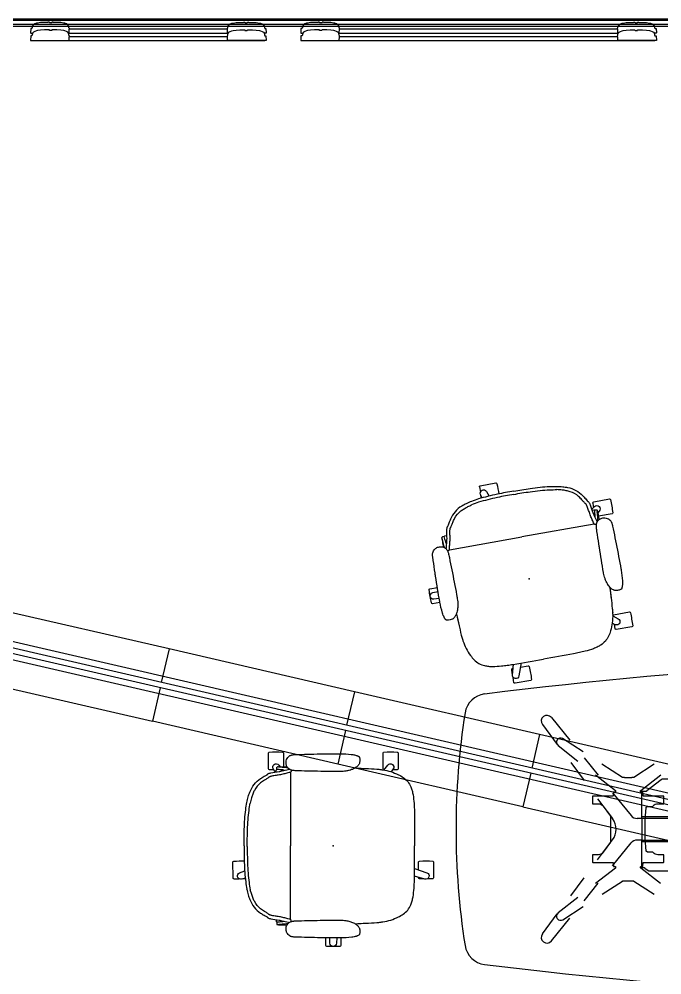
# Model space of a CAD drawing. Header units: inches. Extents: x -2 to 289, y -6 to 222.
# Drawn here: x 66.9 to 152.6, y 94.7 to 222 of the extents above; entities that cross this region are included whole.
import ezdxf

# ---------------------------------------------------------------- set-up
doc = ezdxf.new("R2010")
doc.units = ezdxf.units.IN
doc.header["$MEASUREMENT"] = 0
for name, color, linetype in [('DISPLAY', 5, 'Continuous'), ('ELEC', 1, 'Continuous'), ('SEAT', 5, 'Continuous'), ('TABLE', 6, 'Continuous'), ('TABLE-ELEC', 1, 'Continuous'), ('WALL', 7, 'Continuous')]:
    doc.layers.add(name, color=color, linetype=linetype)

# ---------------------------------------------------------------- blocks, each defined once
blk = doc.blocks.new('gexrl_96_0p')
at = {"layer": 'DISPLAY'}
for p, q in [((0, -0.93), (0, 0)), ((97, 0), (0, 0)), ((97, 0), (97, -0.93)), ((97, -0.2), (0, -0.2)), ((97, -0.7), (0, -0.7)), ((0, -0.93), (97, -0.93))]:
    blk.add_line(p, q, dxfattribs=at)
for p in [(0, 0), (97, 0)]:
    blk.add_point(p, dxfattribs=at)
blk = doc.blocks.new('UDP2CYS_424896LN_1P')
at = {"layer": 'TABLE'}
for p, q in [((-35.23, 14.88), (-32.76, 11.85)), ((35.23, 14.88), (32.76, 11.85)), ((-36.43, 13.95), (-34.45, 11.29)), ((36.43, 13.95), (34.45, 11.29)), ((-31.01, 10.3), (-33.73, 12.07)), ((-16.3, 12.05), (-19.01, 10.29)), ((16.3, 12.05), (19.01, 10.29)), ((31.01, 10.3), (33.73, 12.07)), ((-34.34, 11.15), (-31.7, 9.09)), ((-18.3, 9.09), (-15.64, 11.17)), ((18.3, 9.09), (15.64, 11.17)), ((34.34, 11.15), (31.7, 9.09)), ((-30.87, 9.52), (-28.98, 7.19)), ((30.87, 9.52), (28.98, 7.19)), ((-32.65, 8.88), (-30.86, 6.48)), ((-25.77, 6.9), (-28.49, 8.67)), ((-21.52, 8.66), (-24.23, 6.9)), ((21.52, 8.66), (24.23, 6.9)), ((25.77, 6.9), (28.49, 8.67)), ((32.65, 8.88), (30.86, 6.48)), ((-29.33, 7.24), (-26.69, 5.18)), ((-25.73, 6.89), (-25.77, 6.9)), ((-25.55, 6.89), (-25.73, 6.89)), ((-25.51, 6.89), (-25.55, 6.89)), ((-25.5, 6.89), (-25.51, 6.89)), ((-25.48, 6.86), (-25.5, 6.89)), ((-25.45, 6.86), (-25.48, 6.86)), ((-24.55, 6.86), (-25.45, 6.86)), ((-24.53, 6.86), (-24.55, 6.86)), ((-24.52, 6.86), (-24.53, 6.86)), ((-24.5, 6.89), (-24.52, 6.86)), ((-24.45, 6.89), (-24.5, 6.89)), ((-24.27, 6.89), (-24.45, 6.89)), ((-24.23, 6.9), (-24.27, 6.89)), ((-23.31, 5.18), (-20.66, 7.25)), ((-20.59, 6.6), (-22.51, 5.1)), ((-20.45, 6.65), (-20.59, 6.6)), ((-19.19, 6.65), (-20.45, 6.65)), ((-19.05, 6.6), (-19.19, 6.65)), ((-18.77, 6.38), (-19.05, 6.6)), ((-18.63, 6.33), (-18.77, 6.38)), ((18.77, 6.38), (18.63, 6.33)), ((19.05, 6.6), (18.77, 6.38)), ((19.19, 6.65), (19.05, 6.6)), ((20.45, 6.65), (19.19, 6.65)), ((20.59, 6.6), (20.45, 6.65)), ((22.51, 5.1), (20.59, 6.6)), ((23.31, 5.18), (20.66, 7.25)), ((24.23, 6.9), (24.27, 6.89)), ((24.27, 6.89), (24.45, 6.89)), ((24.45, 6.89), (24.5, 6.89)), ((24.5, 6.89), (24.52, 6.86)), ((24.52, 6.86), (24.53, 6.86)), ((24.53, 6.86), (24.55, 6.86)), ((24.55, 6.86), (25.45, 6.86)), ((25.45, 6.86), (25.48, 6.86)), ((25.48, 6.86), (25.5, 6.89)), ((25.5, 6.89), (25.51, 6.89)), ((25.51, 6.89), (25.55, 6.89)), ((25.55, 6.89), (25.73, 6.89)), ((25.73, 6.89), (25.77, 6.9)), ((29.33, 7.24), (26.69, 5.18)), ((-26.69, 5.18), (-26.68, 5.16)), ((-26.68, 5.16), (-26.67, 5)), ((-23.33, 5.16), (-23.31, 5.18)), ((-23.33, 5), (-23.33, 5.16)), ((-22.51, 5.1), (-22.53, 5.07)), ((-16.5, 6.33), (-18.63, 6.33)), ((-10.5, 6.33), (-13.5, 6.33)), ((-4.5, 6.33), (-7.5, 6.33)), ((1.5, 6.33), (-1.5, 6.33)), ((7.5, 6.33), (4.5, 6.33)), ((13.5, 6.33), (10.5, 6.33)), ((18.63, 6.33), (16.5, 6.33)), ((22.53, 5.07), (22.51, 5.1)), ((23.33, 5.16), (23.31, 5.18)), ((23.33, 5), (23.33, 5.16)), ((26.68, 5.16), (26.67, 5)), ((26.69, 5.18), (26.68, 5.16)), ((-29.75, 4.39), (-29.76, 4.34)), ((-29.76, 4.34), (-29.76, 3.42)), ((-29.71, 4.42), (-29.75, 4.39)), ((-27.04, 4.42), (-29.71, 4.42)), ((-29.07, 4.07), (-27.08, 1.41)), ((-27.08, 4.86), (-24.61, 1.83)), ((-27.01, 4.43), (-27.04, 4.42)), ((-26.97, 4.93), (-27.01, 4.43)), ((-26.95, 4.96), (-26.97, 4.93)), ((-26.7, 4.96), (-26.95, 4.96)), ((-26.67, 5), (-26.7, 4.96)), ((-23.3, 4.96), (-23.33, 5)), ((-23.06, 4.96), (-23.3, 4.96)), ((-23.2, 5.05), (-23.2, 1.54)), ((-22.53, 5.05), (-23.2, 5.05)), ((-23.03, 4.93), (-23.06, 4.96)), ((-23, 4.45), (-23.03, 4.93)), ((-22.96, 4.42), (-23, 4.45)), ((-20.29, 4.42), (-22.96, 4.42)), ((-22.53, 5.07), (-22.53, 5.05)), ((-20.25, 4.39), (-20.29, 4.42)), ((-20.24, 4.34), (-20.25, 4.39)), ((-20.24, 3.42), (-20.24, 4.34)), ((20.24, 4.34), (20.25, 4.39)), ((20.24, 3.42), (20.24, 4.34)), ((20.25, 4.39), (20.29, 4.42)), ((20.29, 4.42), (22.96, 4.42)), ((22.53, 5.05), (22.53, 5.07)), ((23.2, 5.05), (22.53, 5.05)), ((22.96, 4.42), (23, 4.45)), ((23, 4.45), (23.03, 4.93)), ((23.03, 4.93), (23.06, 4.96)), ((23.06, 4.96), (23.3, 4.96)), ((23.2, 1.48), (23.2, 5.05)), ((23.3, 4.96), (23.33, 5)), ((27.08, 4.86), (24.61, 1.83)), ((26.67, 5), (26.7, 4.96)), ((26.7, 4.96), (26.95, 4.96)), ((26.95, 4.96), (26.97, 4.93)), ((26.97, 4.93), (27.01, 4.43)), ((27.01, 4.43), (27.04, 4.42)), ((27.04, 4.42), (29.71, 4.42)), ((29.07, 4.07), (27.08, 1.41)), ((29.71, 4.42), (29.75, 4.39)), ((29.75, 4.39), (29.76, 4.34)), ((29.76, 4.34), (29.76, 3.42)), ((-29.76, 3.42), (-29.74, 3.4)), ((-29.74, 3.4), (-28.96, 3.4)), ((-28.96, 3.4), (-28.76, 3.38)), ((-28.76, 3.38), (-28.59, 3.31)), ((-28.59, 3.31), (-28.44, 3.21)), ((-28.44, 3.21), (-28.31, 3.06)), ((-28.31, 3.06), (-27.37, 1.73)), ((-22.72, 1.25), (-22.59, 2.91)), ((-22.59, 2.94), (-22.4, 3.04)), ((-22.59, 2.91), (-22.59, 2.94)), ((-22.4, 3.04), (-21.79, 3.04)), ((-21.79, 3.04), (-21.72, 3.05)), ((-21.72, 3.05), (-21.66, 3.1)), ((-21.66, 3.1), (-21.54, 3.23)), ((-21.54, 3.23), (-21.39, 3.32)), ((-21.39, 3.32), (-21.23, 3.38)), ((-21.23, 3.38), (-21.05, 3.4)), ((-21.05, 3.4), (-20.26, 3.4)), ((-20.26, 3.4), (-20.24, 3.42)), ((20.26, 3.4), (20.24, 3.42)), ((21.05, 3.4), (20.26, 3.4)), ((21.23, 3.38), (21.05, 3.4)), ((21.39, 3.32), (21.23, 3.38)), ((21.54, 3.23), (21.39, 3.32)), ((21.66, 3.1), (21.54, 3.23)), ((21.72, 3.05), (21.66, 3.1)), ((21.79, 3.04), (21.72, 3.05)), ((22.4, 3.04), (21.79, 3.04)), ((22.59, 2.94), (22.4, 3.04)), ((22.59, 2.91), (22.59, 2.94)), ((22.72, 1.25), (22.59, 2.91)), ((28.31, 3.06), (27.37, 1.73)), ((28.44, 3.21), (28.31, 3.06)), ((28.59, 3.31), (28.44, 3.21)), ((28.76, 3.38), (28.59, 3.31)), ((28.96, 3.4), (28.76, 3.38)), ((29.74, 3.4), (28.96, 3.4)), ((29.76, 3.42), (29.74, 3.4)), ((-27.37, 1.73), (-27.33, 1.59)), ((-27.33, 1.59), (-27.33, 0.99)), ((-23.15, 1.44), (-23.8, 1.44)), ((-23.2, 1.7), (-19.5, 1.7)), ((-19.5, 1.44), (-23.15, 1.44)), ((-23.15, -1.44), (-23.15, 1.44)), ((-16.5, 1.7), (-13.5, 1.7)), ((-13.5, 1.44), (-16.5, 1.44)), ((-10.5, 1.7), (-7.5, 1.7)), ((-7.5, 1.44), (-10.5, 1.44)), ((-4.5, 1.7), (-1.5, 1.7)), ((-1.5, 1.44), (-4.5, 1.44)), ((1.5, 1.7), (4.5, 1.7)), ((4.5, 1.44), (1.5, 1.44)), ((7.5, 1.7), (10.5, 1.7)), ((10.5, 1.44), (7.5, 1.44)), ((13.5, 1.7), (16.5, 1.7)), ((16.5, 1.44), (13.5, 1.44)), ((19.5, 1.7), (23.2, 1.7)), ((23.15, 1.44), (19.5, 1.44)), ((23.15, 1.44), (23.15, -1.44)), ((23.15, 1.44), (23.8, 1.44)), ((27.37, 1.73), (27.33, 1.59)), ((27.33, 1.59), (27.33, 0.99)), ((-27.36, 0.75), (-27.37, 0.66)), ((-27.37, 0.66), (-27.37, 0.54)), ((-27.37, 0.54), (-27.37, 0.38)), ((-27.37, 0.38), (-27.37, -0.38)), ((-27.33, 0.93), (-27.36, 0.81)), ((-27.36, 0.81), (-27.36, 0.75)), ((-27.33, 0.99), (-27.33, 0.95)), ((-27.33, 0.95), (-27.33, 0.93)), ((-22.72, 1.21), (-22.72, 1.25)), ((-22.72, -1.21), (-22.72, 1.21)), ((22.72, 1.21), (22.72, 1.25)), ((22.72, -1.21), (22.72, 1.21)), ((27.33, 0.99), (27.33, 0.95)), ((27.33, 0.95), (27.33, 0.93)), ((27.33, 0.93), (27.36, 0.81)), ((27.36, 0.81), (27.36, 0.75)), ((27.36, 0.75), (27.37, 0.66)), ((27.37, 0.66), (27.37, 0.54)), ((27.37, 0.54), (27.37, 0.38)), ((27.37, 0.38), (27.37, -0.38)), ((-27.37, -0.38), (-27.37, -0.54)), ((-27.37, -0.54), (-27.37, -0.66)), ((-27.37, -0.66), (-27.36, -0.75)), ((-27.36, -0.75), (-27.36, -0.81)), ((-27.36, -0.81), (-27.33, -0.93)), ((-27.33, -0.93), (-27.33, -0.95)), ((-27.33, -0.95), (-27.33, -0.99)), ((-27.33, -0.99), (-27.33, -1.59)), ((-22.72, -1.25), (-22.72, -1.21)), ((-22.59, -2.91), (-22.72, -1.25)), ((22.59, -2.91), (22.72, -1.25)), ((22.72, -1.25), (22.72, -1.21)), ((27.36, -0.81), (27.33, -0.93)), ((27.33, -0.93), (27.33, -0.95)), ((27.33, -0.95), (27.33, -0.99)), ((27.33, -0.99), (27.33, -1.59)), ((27.37, -0.66), (27.36, -0.75)), ((27.36, -0.75), (27.36, -0.81)), ((27.37, -0.38), (27.37, -0.54)), ((27.37, -0.54), (27.37, -0.66)), ((-29.07, -4.07), (-27.08, -1.41)), ((-27.37, -1.73), (-28.31, -3.06)), ((-27.33, -1.59), (-27.37, -1.73)), ((-27.08, -4.86), (-24.61, -1.83)), ((-23.15, -1.44), (-23.8, -1.44)), ((-23.2, -1.46), (-23.2, -4.96)), ((-23.2, -1.63), (-19.5, -1.63)), ((-23.15, -1.44), (-19.5, -1.44)), ((-16.5, -1.44), (-13.5, -1.44)), ((-16.5, -1.63), (-13.5, -1.63)), ((-10.5, -1.44), (-7.5, -1.44)), ((-10.5, -1.63), (-7.5, -1.63)), ((-4.5, -1.44), (-1.5, -1.44)), ((-4.5, -1.63), (-1.5, -1.63)), ((1.5, -1.44), (4.5, -1.44)), ((1.5, -1.63), (4.5, -1.63)), ((7.5, -1.44), (10.5, -1.44)), ((7.5, -1.63), (10.5, -1.63)), ((13.5, -1.44), (16.5, -1.44)), ((13.5, -1.63), (16.5, -1.63)), ((19.5, -1.44), (23.15, -1.44)), ((19.5, -1.63), (23.2, -1.63)), ((23.15, -1.44), (23.8, -1.44)), ((23.2, -5.09), (23.2, -1.52)), ((27.08, -4.86), (24.61, -1.83)), ((29.07, -4.07), (27.08, -1.41)), ((27.33, -1.59), (27.37, -1.73)), ((27.37, -1.73), (28.31, -3.06)), ((-29.74, -3.4), (-29.76, -3.42)), ((-29.76, -3.42), (-29.76, -4.34)), ((-28.95, -3.4), (-29.74, -3.4)), ((-28.76, -3.38), (-28.95, -3.4)), ((-28.59, -3.31), (-28.76, -3.38)), ((-28.44, -3.21), (-28.59, -3.31)), ((-28.31, -3.06), (-28.44, -3.21)), ((-22.59, -2.94), (-22.59, -2.91)), ((-22.4, -3.04), (-22.59, -2.94)), ((-22.38, -3.04), (-22.4, -3.04)), ((-21.79, -3.04), (-22.38, -3.04)), ((-21.72, -3.05), (-21.79, -3.04)), ((-21.66, -3.1), (-21.72, -3.05)), ((-21.54, -3.23), (-21.66, -3.1)), ((-21.39, -3.32), (-21.54, -3.23)), ((-21.23, -3.38), (-21.39, -3.32)), ((-21.05, -3.4), (-21.23, -3.38)), ((-20.26, -3.4), (-21.05, -3.4)), ((-20.24, -3.42), (-20.26, -3.4)), ((-20.24, -4.34), (-20.24, -3.42)), ((20.24, -3.42), (20.26, -3.4)), ((20.24, -4.34), (20.24, -3.42)), ((20.26, -3.4), (21.05, -3.4)), ((21.05, -3.4), (21.23, -3.38)), ((21.23, -3.38), (21.39, -3.32)), ((21.39, -3.32), (21.54, -3.23)), ((21.54, -3.23), (21.66, -3.1)), ((21.66, -3.1), (21.72, -3.05)), ((21.72, -3.05), (21.79, -3.04)), ((21.79, -3.04), (22.38, -3.04)), ((22.38, -3.04), (22.4, -3.04)), ((22.4, -3.04), (22.59, -2.94)), ((22.59, -2.94), (22.59, -2.91)), ((28.31, -3.06), (28.44, -3.21)), ((28.44, -3.21), (28.59, -3.31)), ((28.59, -3.31), (28.76, -3.38)), ((28.76, -3.38), (28.95, -3.4)), ((28.95, -3.4), (29.74, -3.4)), ((29.74, -3.4), (29.76, -3.42)), ((29.76, -3.42), (29.76, -4.34)), ((-29.76, -4.34), (-29.75, -4.39)), ((-29.75, -4.39), (-29.71, -4.42)), ((-29.71, -4.42), (-27.04, -4.42)), ((-27.04, -4.42), (-27.01, -4.43)), ((-27.01, -4.43), (-26.97, -4.94)), ((-26.97, -4.94), (-26.95, -4.96)), ((-26.95, -4.96), (-26.7, -4.96)), ((-26.7, -4.96), (-26.67, -5)), ((-26.67, -5), (-26.68, -5.16)), ((-23.33, -5), (-23.3, -4.96)), ((-23.33, -5.16), (-23.33, -5)), ((-23.3, -4.96), (-23.06, -4.96)), ((-23.2, -5.09), (-22.8, -5.09)), ((-23.06, -4.96), (-23.03, -4.93)), ((-23.03, -4.93), (-23, -4.45)), ((-23, -4.45), (-22.96, -4.42)), ((-22.96, -4.42), (-20.29, -4.42)), ((-22.8, -5.09), (-22.8, -5.13)), ((-20.29, -4.42), (-20.25, -4.39)), ((-20.25, -4.39), (-20.24, -4.34)), ((20.25, -4.39), (20.24, -4.34)), ((20.29, -4.42), (20.25, -4.39)), ((22.96, -4.42), (20.29, -4.42)), ((22.8, -5.09), (23.2, -5.09)), ((22.8, -5.13), (22.8, -5.09)), ((23, -4.45), (22.96, -4.42)), ((23.03, -4.93), (23, -4.45)), ((23.06, -4.96), (23.03, -4.93)), ((23.3, -4.96), (23.06, -4.96)), ((23.33, -5), (23.3, -4.96)), ((23.33, -5.16), (23.33, -5)), ((26.7, -4.96), (26.67, -5)), ((26.67, -5), (26.68, -5.16)), ((26.95, -4.96), (26.7, -4.96)), ((26.97, -4.94), (26.95, -4.96)), ((27.01, -4.43), (26.97, -4.94)), ((27.04, -4.42), (27.01, -4.43)), ((29.71, -4.42), (27.04, -4.42)), ((29.75, -4.39), (29.71, -4.42)), ((29.76, -4.34), (29.75, -4.39)), ((-26.69, -5.18), (-29.33, -7.24)), ((-26.68, -5.16), (-26.69, -5.18)), ((-23.31, -5.18), (-23.33, -5.16)), ((-20.67, -7.24), (-23.31, -5.18)), ((-22.8, -5.13), (-22.77, -5.18)), ((-22.77, -5.18), (-22.35, -5.51)), ((-22.35, -5.51), (-22.3, -5.53)), ((-22.3, -5.53), (-19.5, -5.53)), ((-16.5, -5.53), (-13.5, -5.53)), ((-10.5, -5.53), (-7.5, -5.53)), ((-4.5, -5.53), (-1.5, -5.53)), ((1.5, -5.53), (4.5, -5.53)), ((7.5, -5.53), (10.5, -5.53)), ((13.5, -5.53), (16.5, -5.53)), ((19.5, -5.53), (22.3, -5.53)), ((20.67, -7.24), (23.31, -5.18)), ((22.3, -5.53), (22.35, -5.51)), ((22.35, -5.51), (22.77, -5.18)), ((22.77, -5.18), (22.8, -5.13)), ((23.31, -5.18), (23.33, -5.16)), ((26.68, -5.16), (26.69, -5.18)), ((26.69, -5.18), (29.33, -7.24)), ((-32.65, -8.88), (-30.86, -6.48)), ((-30.87, -9.52), (-28.98, -7.19)), ((-28.48, -8.66), (-25.77, -6.9)), ((-25.77, -6.9), (-25.73, -6.89)), ((-25.73, -6.89), (-25.55, -6.89)), ((-25.55, -6.89), (-25.51, -6.89)), ((-25.51, -6.89), (-25.5, -6.89)), ((-25.5, -6.89), (-25.48, -6.86)), ((-25.48, -6.86), (-25.45, -6.86)), ((-25.45, -6.86), (-24.55, -6.86)), ((-24.55, -6.86), (-24.53, -6.86)), ((-24.53, -6.86), (-24.52, -6.86)), ((-24.52, -6.86), (-24.5, -6.89)), ((-24.5, -6.89), (-24.45, -6.89)), ((-24.45, -6.89), (-24.27, -6.89)), ((-24.27, -6.89), (-24.23, -6.9)), ((-24.23, -6.9), (-21.52, -8.66)), ((24.23, -6.9), (21.52, -8.66)), ((24.27, -6.89), (24.23, -6.9)), ((24.45, -6.89), (24.27, -6.89)), ((24.5, -6.89), (24.45, -6.89)), ((24.52, -6.86), (24.5, -6.89)), ((24.53, -6.86), (24.52, -6.86)), ((24.55, -6.86), (24.53, -6.86)), ((25.45, -6.86), (24.55, -6.86)), ((25.48, -6.86), (25.45, -6.86)), ((25.5, -6.89), (25.48, -6.86)), ((25.51, -6.89), (25.5, -6.89)), ((25.55, -6.89), (25.51, -6.89)), ((25.73, -6.89), (25.55, -6.89)), ((25.77, -6.9), (25.73, -6.89)), ((28.48, -8.66), (25.77, -6.9)), ((30.87, -9.52), (28.98, -7.19)), ((32.65, -8.88), (30.86, -6.48)), ((-31.7, -9.09), (-34.34, -11.15)), ((-15.66, -11.15), (-18.3, -9.09)), ((15.66, -11.15), (18.3, -9.09)), ((31.7, -9.09), (34.34, -11.15)), ((-36.43, -13.95), (-34.45, -11.29)), ((-33.7, -12.05), (-31, -10.29)), ((-19.01, -10.29), (-16.3, -12.05)), ((19.01, -10.29), (16.3, -12.05)), ((33.7, -12.05), (31, -10.29)), ((36.43, -13.95), (34.45, -11.29)), ((-35.23, -14.88), (-32.76, -11.85)), ((35.23, -14.88), (32.76, -11.85))]:
    blk.add_line(p, q, dxfattribs=at)
for centre, radius, start, end in [((58.1, -832.19), 856.33, 91.03763, 96.85669), ((42.65, 21), 3, 12.4468, 91.0376), ((-52.49, 0), 100.43, 347.5532, 12.4468), ((-43.77, 15.04), 3, 96.8567, 171.1221), ((52.49, 0), 100.43, 171.1221, 188.8779), ((-35.82, 14.41), 0.759, 39.1214, 216.7003), ((35.82, 14.41), 0.759, 323.2997, 140.8786), ((-34, 11.59), 0.551, 60.2329, 232.0001), ((-16, 11.59), 0.551, 310.2893, 123.0002), ((16, 11.59), 0.551, 56.9998, 229.7107), ((34, 11.59), 0.551, 307.9999, 119.7671), ((-28.97, 0), 2.36, 323.2985, 36.7), ((-23.8, 2.49), 1.05, 219.1214, 270.0162), ((23.8, 2.49), 1.05, 269.9838, 320.8786), ((28.97, 0), 2.36, 143.3, 216.7015), ((-23.8, -2.49), 1.05, 89.9838, 140.8786), ((23.8, -2.49), 1.05, 39.1214, 90.0162), ((-34, -11.59), 0.551, 128.0029, 303.0003), ((-16, -11.59), 0.551, 237.0009, 51.9999), ((16, -11.59), 0.551, 128.0001, 302.9991), ((34, -11.59), 0.551, 236.9997, 51.9971), ((-35.82, -14.41), 0.759, 143.2997, 320.8786), ((35.82, -14.41), 0.759, 219.1214, 36.7003), ((-43.77, -15.04), 3, 188.8779, 263.1433), ((58.1, 832.19), 856.33, 263.14331, 268.96237), ((42.65, -21), 3, 268.9624, 347.5532)]:
    blk.add_arc(centre, radius, start, end, dxfattribs=at)
blk.add_point((0, 0), dxfattribs=at)
blk.add_point((0, 0), dxfattribs=at)
at = {"layer": 'TABLE-ELEC'}
blk.add_point((0, 0), dxfattribs=at)
blk = doc.blocks.new('1cosm_stool_lowback_fxdarms_0p')
at = {"layer": 'SEAT'}
for p, q in [((-4.65, 12.17), (-4.65, 12.17)), ((-3, 12.22), (-3, 12.22)), ((0.87, 12.27), (0.95, 12.27)), ((-7.54, 10.19), (-7.54, 10.36)), ((-7.54, 10.19), (-7.54, 10.19)), ((-7.3, 10.51), (-7.42, 10.51)), ((-7.59, 9.84), (-7.59, 10.07)), ((-7.59, 10.07), (-7.59, 10.07)), ((-5.69, 9.81), (-5.69, 0)), ((-4.65, 9.99), (-4.65, 9.99)), ((-3, 9.95), (-3, 9.95)), ((0.95, 9.9), (0.87, 9.9)), ((0.95, 9.9), (0.95, 9.9)), ((8.52, 10.13), (7.92, 10.13)), ((-11.51, 5.8), (-11.51, 5.8)), ((-5.69, -9.81), (-5.69, 0)), ((-13.25, -4.4), (-12.53, -4.4)), ((13.25, -4.4), (12.54, -4.4)), ((-11.51, -5.79), (-11.51, -5.8)), ((-7.59, -9.84), (-7.59, -10.07)), ((-7.59, -10.07), (-7.59, -10.07)), ((-4.65, -9.99), (-4.65, -9.99)), ((-3, -9.95), (-3, -9.95)), ((0.87, -9.9), (0.95, -9.9)), ((0.95, -9.9), (0.95, -9.9)), ((-7.54, -10.19), (-7.54, -10.36)), ((-7.54, -10.19), (-7.54, -10.19)), ((-7.3, -10.51), (-7.42, -10.51)), ((-4.65, -12.17), (-4.65, -12.17)), ((-3, -12.22), (-3, -12.22)), ((0.95, -12.27), (0.87, -12.27))]:
    blk.add_line(p, q, dxfattribs=at)
for points in [[(-7.91, 10.12, -0.005317), (-8.52, 10.13, -0.404093), (-8.64, 10.25), (-8.64, 12.38, -0.406566), (-8.53, 12.5)], [(-8.53, 12.5, -0.015215), (-6.76, 12.5, -0.404095), (-6.64, 12.38), (-6.64, 10.54)], [(-5.52, 10.06, -0.038333), (-5.68, 10.11, -0.152885), (-6.12, 10.46, -0.094387), (-6.27, 10.82, -0.106386), (-6.27, 11.34, -0.162304), (-5.94, 11.9, -0.105762), (-5.6, 12.09, -0.017853), (-5.52, 12.11)], [(-5.52, 12.11, -0.022949), (-5.36, 12.14, -0.015279), (-5.2, 12.15, -0.006122), (-5.09, 12.16, -0.002587), (-4.98, 12.16, -0.001579), (-4.65, 12.17)], [(-4.65, 12.17, -0.001688), (-3, 12.22)], [(-3, 12.22, -0.004543), (0.38, 12.27, -0.000848), (0.87, 12.27)], [(0.95, 12.27, -0.03014), (2.39, 12.18, -0.016683), (2.84, 12.11, -0.01807), (3.07, 12.05, -0.021348), (3.17, 12.02, -0.009947), (3.2, 12.01)], [(0.95, 12.27, -0.004462), (0.95, 12.27, 0.002349), (0.95, 12.27, -0.001223), (0.95, 12.27)], [(3.2, 12.01, -0.039399), (3.37, 11.92, -0.005316), (3.4, 11.9)], [(3.4, 11.9, -0.026397), (3.43, 11.88, -0.049647), (3.47, 11.84, -0.112093), (3.51, 11.76, -0.010874)], [(3.51, 11.75, -0.06222), (3.54, 11.34, -0.02574), (3.51, 11.13, -0.00791), (3.5, 11.05)], [(6.78, 10.13, -0.000182), (6.76, 10.13, -0.404093), (6.64, 10.25), (6.64, 12.38, -0.406566), (6.76, 12.5)], [(6.76, 12.5, -0.015215), (8.52, 12.5, -0.404095), (8.64, 12.38), (8.64, 10.25, -0.406567), (8.52, 10.13, -0.005319)], [(-8.55, 9.66, -0.031537), (-8.31, 9.72, 0.00211), (-7.23, 9.9, 0.011786), (-6.79, 10, 0.00006), (-6.01, 10.19, 0.039766), (-5.89, 10.23, 0.039766)], [(-7.7, 9.81), (-7.99, 10.24, -0.970099), (-7.27, 10.76), (-7.09, 10.53)], [(-7.59, 10.07, -0.19788), (-7.54, 10.19)], [(-7.54, 10.36, -0.431481), (-7.42, 10.51)], [(-6.56, 10.09, 0.004884), (-6.93, 10.13, 0.001223), (-7.19, 10.15, -0.018983), (-7.54, 10.19)], [(-7.54, 10.19, -0.020862), (-7.54, 10.19, -0.013804), (-7.54, 10.19)], [(-6.05, 10.37, 0.02034), (-6.79, 10.45, -0.007503), (-7.23, 10.49, -0.104188), (-7.3, 10.51, -0.606939), (-7.26, 10.52, -0.014808), (-6.92, 10.53, -0.002523), (-6.17, 10.55)], [(3.5, 11.05, -0.073677), (3.44, 10.88, -0.032574), (3.38, 10.79, -0.046527), (3.23, 10.61, -0.03414), (3.06, 10.47, -0.037046), (2.8, 10.31, -0.026571), (2.55, 10.19, -0.00977), (2.43, 10.15)], [(2.91, 10.37, -0.003883), (5.8, 10.22, -0.014836), (6.36, 10.17)], [(2.91, 10.37, -0.002186), (4.53, 10.29)], [(6.76, 10.1), (7.27, 10.76, -0.970099), (7.99, 10.24), (7.73, 9.86)], [(-11.89, 0, -0.008813), (-11.86, 2.21, -0.009029), (-11.79, 3.55, -0.013303), (-11.67, 4.8, -0.016666), (-11.51, 5.78, -0.019917), (-11.33, 6.53, -0.025902), (-11.12, 7.16, -0.158282), (-9.68, 8.96, -0.011485), (-9.46, 9.1, -0.010631), (-8.92, 9.42, 0.041547), (-8.83, 9.48, 0.039216), (-8.75, 9.56, -0.06721), (-8.69, 9.6, -0.051353), (-8.54, 9.66)], [(-8.39, 9.23, 0.035319), (-8.49, 9.19, 0.059497), (-8.59, 9.13, 0.009264), (-8.67, 9.06, -0.033873), (-8.8, 8.97, -0.012147), (-9.18, 8.74, 0.033914), (-9.68, 8.39, 0.101842), (-10.51, 7.39, 0.030712), (-10.73, 6.9, 0.022625), (-10.91, 6.38, 0.020843), (-11.08, 5.7)], [(-5.62, 9.97, -0.06638), (-5.63, 9.89, -0.190513), (-5.68, 9.82, -0.040354), (-5.71, 9.8, -0.026994), (-5.77, 9.78, -0.015756), (-5.9, 9.75, 0.001155), (-6.18, 9.68, -0.005705), (-6.74, 9.54, -0.012072), (-7.03, 9.48, -0.00633), (-7.33, 9.43, 0.0038), (-7.91, 9.34, 0.010279), (-8.17, 9.29, 0.013115), (-8.32, 9.25, 0.008004), (-8.39, 9.23)], [(-5.63, 10.09, -0.009038), (-5.63, 10.07, -0.045592), (-5.62, 9.97)], [(-4.65, 9.99, 0.00168), (-4.87, 10, -0.002464), (-4.98, 10, -0.004688), (-5.09, 10.01, -0.019195), (-5.33, 10.03, -0.022699), (-5.52, 10.06)], [(-3, 9.95, -0.001618), (-4.65, 9.99)], [(0.87, 9.9, -0.005043), (-2.51, 9.94, -0.000521), (-3, 9.95)], [(1.69, 9.96, -0.042831), (0.95, 9.9)], [(2.43, 10.15, -0.020095), (2.12, 10.05, -0.022293), (1.69, 9.96)], [(6.36, 10.17, 0.000831), (6.37, 10.16)], [(6.37, 10.16, -0.007276), (6.59, 10.13)], [(6.59, 10.13, -0.073515), (8.68, 9.48, -0.041882), (9.33, 9.1, -0.142587), (10.33, 7.86, -0.034329), (10.51, 7.35, -0.022856), (10.63, 6.81, -0.026816), (10.77, 5.66, -0.010359), (10.81, 4.88, -0.005352), (10.83, 4.09, -0.002666), (10.83, 0)], [(-11.51, 5.8, 0.000334), (-11.51, 5.8)], [(-11.46, -0.08, -0.008813), (-11.43, 2.14, -0.009029), (-11.36, 3.47, -0.013303), (-11.23, 4.72, -0.016666), (-11.08, 5.7)], [(-11.89, 0, 0.008813), (-11.86, -2.21, 0.009029), (-11.79, -3.55, 0.013303), (-11.67, -4.8, 0.016666), (-11.51, -5.78, 0.019917), (-11.33, -6.53, 0.025902), (-11.12, -7.16, 0.158282), (-9.68, -8.96, 0.011485), (-9.46, -9.1, 0.010631), (-8.92, -9.41, -0.041547), (-8.83, -9.48, -0.039216), (-8.75, -9.55, 0.06721), (-8.69, -9.6, 0.051353), (-8.54, -9.66)], [(6.59, -10.13, 0.073515), (8.68, -9.48, 0.041882), (9.33, -9.1, 0.142587), (10.33, -7.86, 0.034329), (10.51, -7.35, 0.022856), (10.63, -6.81, 0.026816), (10.77, -5.66, 0.010359), (10.81, -4.88, 0.005352), (10.83, -4.09, 0.002666), (10.83, 0)], [(-11.46, -0.08, 0.008813), (-11.43, -2.29, 0.009029), (-11.36, -3.62, 0.013303), (-11.23, -4.87, 0.016666), (-11.08, -5.86)], [(-13.25, -4.4, -0.404093), (-13.36, -4.28), (-13.37, -2.15, -0.406566), (-13.25, -2.03)], [(-13.25, -2.03, -0.011929), (-11.86, -2.02, -0.011929)], [(11.36, -3.19), (11.36, -2.15, -0.406566), (11.48, -2.03)], [(11.48, -2.03, -0.015215), (13.25, -2.03, -0.404095), (13.36, -2.15), (13.36, -4.28, -0.406567), (13.25, -4.4, -0.006381)], [(-11.72, -4.29), (-12.21, -4.43, -0.970099), (-12.48, -3.59), (-11.8, -3.34)], [(10.83, -3), (12.48, -3.59, -0.970099), (12.21, -4.43), (10.83, -4.03)], [(-11.71, -4.41, -0.003747), (-12.15, -4.42, -0.003747)], [(12.15, -4.42, -0.005735), (11.48, -4.4, -0.404093), (11.36, -4.28), (11.36, -4.19)], [(-11.51, -5.8, -0.000334), (-11.51, -5.79)], [(-8.39, -9.23, -0.035319), (-8.49, -9.19, -0.059497), (-8.59, -9.13, -0.009264), (-8.67, -9.06, 0.033873), (-8.8, -8.96, 0.012147), (-9.18, -8.74, -0.033914), (-9.68, -8.39, -0.101842), (-10.51, -7.39, -0.030712), (-10.73, -6.9, -0.022625), (-10.91, -6.37, 0.065326), (-11.08, -5.86)], [(-8.55, -9.66, 0.031537), (-8.31, -9.72, -0.00211), (-7.23, -9.9, -0.011786), (-6.79, -10, -0.00006), (-6.01, -10.19, -0.039701), (-5.89, -10.23, -0.039701)], [(-5.65, -10.1, 0.178193), (-5.63, -9.89, 0.190513), (-5.68, -9.82, 0.040354), (-5.71, -9.8, 0.026994), (-5.77, -9.78, 0.015756), (-5.9, -9.75, -0.001155), (-6.18, -9.68, 0.005705), (-6.74, -9.54, 0.012072), (-7.03, -9.48, 0.00633), (-7.33, -9.43, -0.0038), (-7.91, -9.33, -0.010279), (-8.17, -9.29, -0.013115), (-8.32, -9.25, -0.008004), (-8.39, -9.23)], [(-7.59, -10.07, 0.19788), (-7.54, -10.19)], [(-6.56, -10.09, -0.004884), (-6.93, -10.13, -0.001223), (-7.19, -10.15, 0.018983), (-7.54, -10.19)], [(-5.52, -12.11, -0.039008), (-5.68, -12.06, -0.150788), (-6.12, -11.7, -0.104188), (-6.28, -11.3, -0.10655), (-6.26, -10.78, -0.141336), (-5.98, -10.29, -0.118078), (-5.6, -10.08, -0.017519), (-5.52, -10.06)], [(-5.52, -10.06, -0.025529), (-5.33, -10.03, -0.01206), (-5.2, -10.01, -0.005982), (-5.09, -10.01, -0.002784), (-4.98, -10, -0.001981), (-4.65, -9.99)], [(-4.65, -9.99, -0.001692), (-3, -9.95)], [(-3, -9.95, -0.004536), (0.38, -9.9, -0.000847), (0.87, -9.9)], [(0.95, -9.9, -0.042602), (1.69, -9.96)], [(1.69, -9.96, -0.027243), (2.21, -10.08, -0.01438), (2.43, -10.15)], [(2.43, -10.15, -0.024871), (2.71, -10.26, -0.029002), (2.94, -10.39, -0.058359), (3.26, -10.64, -0.022502), (3.34, -10.73, -0.064627), (3.46, -10.91, -0.05746), (3.5, -11.05)], [(2.91, -10.37, 0.003883), (5.8, -10.22, 0.014836), (6.36, -10.16)], [(6.36, -10.16, -0.000831), (6.37, -10.16)], [(6.37, -10.16, 0.007276), (6.59, -10.13)], [(-7.54, -10.19, 0.020862), (-7.54, -10.19)], [(-7.54, -10.36, 0.431481), (-7.42, -10.51)], [(-6.05, -10.37, -0.020368), (-6.79, -10.45, 0.007503), (-7.23, -10.49, 0.104188), (-7.3, -10.51, 0.606939), (-7.26, -10.52, 0.014808), (-6.92, -10.53, 0.002522), (-6.17, -10.55, 0.002522)], [(2.91, -10.37, 0.002186), (4.53, -10.29)], [(3.5, -11.05, -0.030988), (3.54, -11.32, -0.065151), (3.51, -11.75)], [(-4.65, -12.17, 0.0022), (-4.76, -12.17, -0.001306), (-4.92, -12.17, -0.003554), (-5.03, -12.16, -0.005895), (-5.14, -12.16, -0.019083), (-5.36, -12.14, -0.02033), (-5.52, -12.11)], [(-3, -12.22, -0.001618), (-4.65, -12.17)], [(0.87, -12.27, -0.005049), (-2.52, -12.23, -0.000523), (-3, -12.22)], [(1, -12.27), (1, -13.27, -0.406567), (0.88, -13.39, -0.015215), (-0.88, -13.39, -0.404093), (-1, -13.27), (-1, -12.25)], [(0.47, -12.27), (0.44, -12.98, -0.970099), (-0.44, -12.98), (-0.47, -12.26)], [(3.2, -12.01, -0.020194), (3.14, -12.03, -0.019601), (3.03, -12.06, -0.016602), (2.79, -12.12, -0.012453), (2.46, -12.17, -0.031855), (0.95, -12.27)], [(0.95, -12.27, 0.001439), (0.95, -12.27, 0.004992), (0.95, -12.27, -0.002488), (0.95, -12.27)], [(3.4, -11.9, -0.035288), (3.23, -11.99, -0.00875), (3.2, -12.01)], [(3.51, -11.75, -0.101327), (3.48, -11.82, -0.055676), (3.44, -11.86, -0.041238), (3.4, -11.9, -0.00269), (3.4, -11.9)]]:
    blk.add_lwpolyline(points, format="xyb", dxfattribs=at)
blk.add_point((0, 0), dxfattribs=at)
blk = doc.blocks.new('GY1470_A1120_0P')
at = {"layer": 'ELEC'}
for p, q in [((3.32, 0.35, 0), (3.32, 4.94, 0)), ((34.65, 4.94, 0), (3.32, 4.94, 0)), ((34.65, 0.35), (34.65, 4.94)), ((34.65, 4.94, 0), (60, 4.94, 0)), ((60, 0.35), (60, 4.94)), ((60, 4.94, 0), (85.35, 4.94, 0)), ((85.35, 0.35), (85.35, 4.94)), ((116.68, 4.94, 0), (85.35, 4.94, 0)), ((116.68, 0.35, 0), (116.68, 4.94, 0)), ((0.11, -0.16), (0.11, 0.2)), ((0.11, 0.2), (0.58, 0.2)), ((0.58, -0.23), (0.58, 0.23)), ((0.58, 0.23), (1.81, 0.23)), ((1.81, 0.23), (1.87, 0.17)), ((1.87, 0.17), (1.87, -0.17)), ((2.07, -0.31), (2.07, 0.31)), ((2.07, 0.31), (2.54, 0.31)), ((2.41, 0.31), (3.28, 0.73)), ((3.31, 0.95), (2.74, 0.48)), ((3.61, 0.73), (3.28, 0.73)), ((3.31, 0.95), (3.63, 0.95)), ((3.66, 0.72), (3.61, 0.73)), ((3.63, 1.17, 0), (116.37, 1.17, 0)), ((3.63, 0.35, 0), (116.37, 0.35, 0)), ((3.7, 0.7), (3.66, 0.72)), ((3.73, 0.67), (3.7, 0.7)), ((3.74, 0.61), (3.73, 0.67)), ((3.74, -0.61), (3.74, 0.61)), ((116.26, 0.61), (116.27, 0.67)), ((116.26, -0.61), (116.26, 0.61)), ((116.27, 0.67), (116.3, 0.7)), ((116.3, 0.7), (116.34, 0.72)), ((116.34, 0.72), (116.39, 0.73)), ((116.69, 0.95), (116.37, 0.95)), ((116.39, 0.73), (116.72, 0.73)), ((116.69, 0.95), (117.26, 0.48)), ((117.59, 0.31), (116.72, 0.73)), ((117.93, 0.31), (117.46, 0.31)), ((117.93, -0.31), (117.93, 0.31)), ((118.19, 0.23), (118.13, 0.17)), ((118.13, 0.17), (118.13, -0.17)), ((119.42, 0.23), (118.19, 0.23)), ((119.42, -0.23), (119.42, 0.23)), ((119.89, 0.2), (119.42, 0.2)), ((119.89, -0.16), (119.89, 0.2)), ((0.58, -0.16), (0.11, -0.16)), ((1.82, -0.23), (0.58, -0.23)), ((1.87, -0.17), (1.82, -0.23)), ((2.54, -0.31), (2.07, -0.31)), ((3.28, -0.73), (2.41, -0.31)), ((3.31, -0.95), (2.74, -0.48)), ((3.28, -0.73), (3.62, -0.73)), ((3.31, -0.95), (3.63, -0.95)), ((3.32, -4.94, 0), (3.32, -0.37, 0)), ((3.62, -0.73), (3.67, -0.72)), ((3.63, -0.37, 0), (116.37, -0.37, 0)), ((3.63, -1.19, 0), (116.37, -1.19, 0)), ((3.67, -0.72), (3.71, -0.69)), ((3.71, -0.69), (3.73, -0.65)), ((3.73, -0.65), (3.74, -0.61)), ((34.65, -4.94), (34.65, -0.37)), ((60, -4.94), (60, -0.37)), ((85.35, -4.94), (85.35, -0.37)), ((116.27, -0.65), (116.26, -0.61)), ((116.29, -0.69), (116.27, -0.65)), ((116.33, -0.72), (116.29, -0.69)), ((116.38, -0.73), (116.33, -0.72)), ((116.69, -0.95), (116.37, -0.95)), ((116.72, -0.73), (116.38, -0.73)), ((116.68, -4.94, 0), (116.68, -0.37, 0)), ((116.69, -0.95), (117.26, -0.48)), ((116.72, -0.73), (117.59, -0.31)), ((117.46, -0.31), (117.93, -0.31)), ((118.13, -0.17), (118.18, -0.23)), ((118.18, -0.23), (119.42, -0.23)), ((119.42, -0.16), (119.89, -0.16)), ((3.32, -4.94, 0), (34.65, -4.94, 0)), ((34.65, -4.94, 0), (60, -4.94, 0)), ((60, -4.94, 0), (85.35, -4.94, 0)), ((85.35, -4.94, 0), (116.68, -4.94, 0))]:
    blk.add_line(p, q, dxfattribs=at)
for centre, start, end in [((2.07, 0), 90, 270), ((117.93, 0), 270, 90)]:
    blk.add_arc(centre, 0.311, start, end, dxfattribs=at)
for p in [(0, 0), (120, 0)]:
    blk.add_point(p, dxfattribs=at)
blk = doc.blocks.new('gexsb_w2_0p')
at = {"layer": 'DISPLAY'}
for p, q in [((0.04, -1.24), (0.01, -1.83)), ((0.05, -1.23), (0.04, -1.24)), ((0.17, -1.23), (0.05, -1.23)), ((0.18, -1.22), (0.17, -1.23)), ((0.19, -1.21), (0.18, -1.22)), ((0.23, -1.15), (0.19, -1.21)), ((0.24, -1.01), (0.23, -1.07)), ((0.23, -1.07), (0.23, -1.15)), ((0.25, -0.98), (0.24, -1.01)), ((0.28, -0.88), (0.25, -0.98)), ((0.38, -0.75), (0.28, -0.88)), ((0.55, -0.64), (0.38, -0.75)), ((0.78, -0.56), (0.55, -0.64)), ((0.91, -0.53), (0.78, -0.56)), ((1.33, -0.47), (0.91, -0.53)), ((1.84, -0.45), (1.33, -0.47)), ((2.32, -0.44), (1.84, -0.45)), ((2.33, -0.41), (2.32, -0.42)), ((2.32, -0.42), (2.32, -0.44)), ((2.51, -0.41), (2.33, -0.41)), ((2.51, -0.46), (2.51, -0.41)), ((2.52, -0.5), (2.51, -0.46)), ((2.83, -0.5), (2.52, -0.5)), ((2.85, -0.45), (2.83, -0.5)), ((3.02, -0.41), (2.85, -0.41)), ((2.85, -0.41), (2.85, -0.45)), ((3.03, -0.42), (3.02, -0.41)), ((3.03, -0.44), (3.03, -0.42)), ((3.5, -0.45), (3.03, -0.44)), ((4.02, -0.47), (3.5, -0.45)), ((4.43, -0.52), (4.02, -0.47)), ((4.57, -0.56), (4.43, -0.52)), ((4.79, -0.64), (4.57, -0.56)), ((4.96, -0.75), (4.79, -0.64)), ((5.07, -0.88), (4.96, -0.75)), ((5.09, -0.93), (5.07, -0.88)), ((5.11, -1), (5.09, -0.93)), ((5.12, -1.08), (5.11, -1)), ((5.12, -1.16), (5.12, -1.08)), ((5.16, -1.22), (5.12, -1.16)), ((5.17, -1.22), (5.16, -1.22)), ((5.19, -1.23), (5.17, -1.22)), ((5.19, -1.35), (5.19, -1.23)), ((26.23, -1.23), (26.24, -1.22)), ((26.23, -1.35), (26.23, -1.23)), ((26.24, -1.22), (26.25, -1.22)), ((26.25, -1.22), (26.29, -1.16)), ((26.29, -1.08), (26.3, -1)), ((26.29, -1.16), (26.29, -1.08)), ((26.3, -1), (26.32, -0.93)), ((26.32, -0.93), (26.34, -0.88)), ((26.34, -0.88), (26.45, -0.75)), ((26.45, -0.75), (26.62, -0.64)), ((26.62, -0.64), (26.85, -0.56)), ((26.85, -0.56), (26.99, -0.52)), ((26.99, -0.52), (27.4, -0.47)), ((27.4, -0.47), (27.91, -0.45)), ((27.91, -0.45), (28.38, -0.44)), ((28.38, -0.42), (28.39, -0.41)), ((28.38, -0.44), (28.38, -0.42)), ((28.39, -0.41), (28.56, -0.41)), ((28.56, -0.41), (28.56, -0.45)), ((28.56, -0.45), (28.58, -0.5)), ((28.58, -0.5), (28.89, -0.5)), ((28.89, -0.5), (28.91, -0.46)), ((28.91, -0.46), (28.91, -0.41)), ((28.91, -0.41), (29.08, -0.41)), ((29.08, -0.41), (29.09, -0.42)), ((29.09, -0.42), (29.09, -0.44)), ((29.09, -0.44), (29.57, -0.45)), ((29.57, -0.45), (30.09, -0.47)), ((30.09, -0.47), (30.5, -0.53)), ((30.5, -0.53), (30.63, -0.56)), ((30.63, -0.56), (30.87, -0.64)), ((30.87, -0.64), (31.04, -0.75)), ((31.04, -0.75), (31.14, -0.88)), ((31.14, -0.88), (31.17, -0.98)), ((31.17, -0.98), (31.17, -1.01)), ((31.17, -1.01), (31.18, -1.07)), ((31.18, -1.07), (31.18, -1.15)), ((31.18, -1.15), (31.22, -1.21)), ((31.22, -1.21), (31.24, -1.22)), ((31.24, -1.22), (31.25, -1.23)), ((31.25, -1.23), (31.36, -1.23)), ((31.36, -1.23), (31.38, -1.24)), ((31.38, -1.24), (31.41, -1.83)), ((0.01, -1.83), (0.02, -1.85)), ((0.04, -2.24), (0.01, -2.83)), ((0.02, -1.85), (0.3, -1.85)), ((0.05, -2.23), (0.04, -2.24)), ((0.17, -2.23), (0.05, -2.23)), ((0.18, -2.22), (0.17, -2.23)), ((0.19, -2.21), (0.18, -2.22)), ((0.23, -2.15), (0.19, -2.21)), ((0.21, -1.85), (0.21, -1.86)), ((0.21, -1.86), (0.29, -1.86)), ((0.24, -2.01), (0.23, -2.07)), ((0.23, -2.07), (0.23, -2.15)), ((0.25, -1.98), (0.24, -2.01)), ((0.28, -1.88), (0.25, -1.98)), ((0.38, -1.75), (0.28, -1.88)), ((0.55, -1.64), (0.38, -1.75)), ((0.78, -1.56), (0.55, -1.64)), ((0.91, -1.53), (0.78, -1.56)), ((1.33, -1.47), (0.91, -1.53)), ((1.84, -1.45), (1.33, -1.47)), ((2.32, -1.44), (1.84, -1.45)), ((2.33, -1.41), (2.32, -1.42)), ((2.32, -1.42), (2.32, -1.44)), ((2.51, -1.41), (2.33, -1.41)), ((2.51, -1.46), (2.51, -1.41)), ((2.52, -1.5), (2.51, -1.46)), ((2.83, -1.5), (2.52, -1.5)), ((2.85, -1.45), (2.83, -1.5)), ((3.02, -1.41), (2.85, -1.41)), ((2.85, -1.41), (2.85, -1.45)), ((3.03, -1.42), (3.02, -1.41)), ((3.03, -1.44), (3.03, -1.42)), ((3.5, -1.45), (3.03, -1.44)), ((4.02, -1.47), (3.5, -1.45)), ((4.43, -1.52), (4.02, -1.47)), ((4.57, -1.56), (4.43, -1.52)), ((4.79, -1.64), (4.57, -1.56)), ((4.96, -1.75), (4.79, -1.64)), ((5.07, -1.88), (4.96, -1.75)), ((5.05, -1.85), (5.12, -1.85)), ((5.05, -1.86), (26.36, -1.86)), ((5.09, -1.93), (5.07, -1.88)), ((5.11, -2), (5.09, -1.93)), ((5.12, -2.08), (5.11, -2)), ((5.12, -1.85), (5.15, -1.84)), ((5.12, -2.16), (5.12, -2.08)), ((5.16, -2.22), (5.12, -2.16)), ((5.15, -1.84), (5.16, -1.36)), ((5.15, -2.84), (5.16, -2.36)), ((5.16, -1.36), (5.19, -1.35)), ((26.25, -1.36), (5.16, -1.36)), ((5.17, -2.22), (5.16, -2.22)), ((5.16, -2.36), (5.19, -2.35)), ((26.25, -2.36), (5.16, -2.36)), ((5.19, -2.23), (5.17, -2.22)), ((5.19, -2.35), (5.19, -2.23)), ((26.26, -1.36), (26.23, -1.35)), ((26.23, -2.23), (26.24, -2.22)), ((26.23, -2.35), (26.23, -2.23)), ((26.26, -2.36), (26.23, -2.35)), ((26.24, -2.22), (26.25, -2.22)), ((26.25, -2.22), (26.29, -2.16)), ((26.26, -1.84), (26.26, -1.36)), ((26.3, -1.85), (26.26, -1.84)), ((26.26, -2.84), (26.26, -2.36)), ((26.29, -2.08), (26.3, -2)), ((26.29, -2.16), (26.29, -2.08)), ((26.37, -1.85), (26.3, -1.85)), ((26.3, -2), (26.32, -1.93)), ((26.32, -1.93), (26.34, -1.88)), ((26.34, -1.88), (26.45, -1.75)), ((26.45, -1.75), (26.62, -1.64)), ((26.62, -1.64), (26.85, -1.56)), ((26.85, -1.56), (26.99, -1.52)), ((26.99, -1.52), (27.4, -1.47)), ((27.4, -1.47), (27.91, -1.45)), ((27.91, -1.45), (28.38, -1.44)), ((28.38, -1.42), (28.39, -1.41)), ((28.38, -1.44), (28.38, -1.42)), ((28.39, -1.41), (28.56, -1.41)), ((28.56, -1.41), (28.56, -1.45)), ((28.56, -1.45), (28.58, -1.5)), ((28.58, -1.5), (28.89, -1.5)), ((28.89, -1.5), (28.91, -1.46)), ((28.91, -1.46), (28.91, -1.41)), ((28.91, -1.41), (29.08, -1.41)), ((29.08, -1.41), (29.09, -1.42)), ((29.09, -1.42), (29.09, -1.44)), ((29.09, -1.44), (29.57, -1.45)), ((29.57, -1.45), (30.09, -1.47)), ((30.09, -1.47), (30.5, -1.53)), ((30.5, -1.53), (30.63, -1.56)), ((30.63, -1.56), (30.87, -1.64)), ((30.87, -1.64), (31.04, -1.75)), ((31.04, -1.75), (31.14, -1.88)), ((31.39, -1.85), (31.11, -1.85)), ((31.12, -1.86), (31.21, -1.86)), ((31.14, -1.88), (31.17, -1.98)), ((31.17, -1.98), (31.17, -2.01)), ((31.17, -2.01), (31.18, -2.07)), ((31.18, -2.07), (31.18, -2.15)), ((31.18, -2.15), (31.22, -2.21)), ((31.21, -1.86), (31.21, -1.85)), ((31.22, -2.21), (31.24, -2.22)), ((31.24, -2.22), (31.25, -2.23)), ((31.25, -2.23), (31.36, -2.23)), ((31.36, -2.23), (31.38, -2.24)), ((31.38, -2.24), (31.41, -2.83)), ((31.41, -1.83), (31.39, -1.85)), ((0.01, -2.83), (0.02, -2.85)), ((0.02, -2.85), (5.12, -2.85)), ((0.21, -2.85), (0.21, -2.86)), ((0.21, -2.86), (31.21, -2.86)), ((5.12, -2.85), (5.15, -2.84)), ((26.3, -2.85), (26.26, -2.84)), ((31.39, -2.85), (26.3, -2.85)), ((31.21, -2.86), (31.21, -2.85)), ((31.41, -2.83), (31.39, -2.85))]:
    blk.add_line(p, q, dxfattribs=at)
blk.add_point((0, 0), dxfattribs=at)
blk = doc.blocks.new('gexlb_t2_0p')
at = {"layer": 'DISPLAY'}
for p, q in [((0.04, -1.24), (0.01, -1.83)), ((0.05, -1.23), (0.04, -1.24)), ((0.17, -1.23), (0.05, -1.23)), ((0.18, -1.22), (0.17, -1.23)), ((0.19, -1.21), (0.18, -1.22)), ((0.23, -1.15), (0.19, -1.21)), ((0.24, -1.01), (0.23, -1.07)), ((0.23, -1.07), (0.23, -1.15)), ((0.25, -0.98), (0.24, -1.01)), ((0.28, -0.88), (0.25, -0.98)), ((0.38, -0.75), (0.28, -0.88)), ((0.55, -0.64), (0.38, -0.75)), ((0.78, -0.56), (0.55, -0.64)), ((0.91, -0.53), (0.78, -0.56)), ((1.33, -0.47), (0.91, -0.53)), ((1.84, -0.45), (1.33, -0.47)), ((2.32, -0.44), (1.84, -0.45)), ((2.33, -0.41), (2.32, -0.42)), ((2.32, -0.42), (2.32, -0.44)), ((2.51, -0.41), (2.33, -0.41)), ((2.51, -0.46), (2.51, -0.41)), ((2.52, -0.5), (2.51, -0.46)), ((2.83, -0.5), (2.52, -0.5)), ((2.85, -0.45), (2.83, -0.5)), ((3.02, -0.41), (2.85, -0.41)), ((2.85, -0.41), (2.85, -0.45)), ((3.03, -0.42), (3.02, -0.41)), ((3.03, -0.44), (3.03, -0.42)), ((3.5, -0.45), (3.03, -0.44)), ((4.02, -0.47), (3.5, -0.45)), ((4.43, -0.52), (4.02, -0.47)), ((4.57, -0.56), (4.43, -0.52)), ((4.79, -0.64), (4.57, -0.56)), ((4.96, -0.75), (4.79, -0.64)), ((5.07, -0.88), (4.96, -0.75)), ((5.09, -0.93), (5.07, -0.88)), ((5.11, -1), (5.09, -0.93)), ((5.12, -1.08), (5.11, -1)), ((5.12, -1.16), (5.12, -1.08)), ((5.16, -1.22), (5.12, -1.16)), ((5.17, -1.22), (5.16, -1.22)), ((5.19, -1.23), (5.17, -1.22)), ((5.19, -1.35), (5.19, -1.23)), ((42.23, -1.23), (42.24, -1.22)), ((42.23, -1.35), (42.23, -1.23)), ((42.24, -1.22), (42.25, -1.22)), ((42.25, -1.22), (42.29, -1.16)), ((42.29, -1.08), (42.3, -1)), ((42.29, -1.16), (42.29, -1.08)), ((42.3, -1), (42.32, -0.93)), ((42.32, -0.93), (42.34, -0.88)), ((42.34, -0.88), (42.45, -0.75)), ((42.45, -0.75), (42.62, -0.64)), ((42.62, -0.64), (42.85, -0.56)), ((42.85, -0.56), (42.99, -0.52)), ((42.99, -0.52), (43.4, -0.47)), ((43.4, -0.47), (43.91, -0.45)), ((43.91, -0.45), (44.38, -0.44)), ((44.38, -0.42), (44.39, -0.41)), ((44.38, -0.44), (44.38, -0.42)), ((44.39, -0.41), (44.56, -0.41)), ((44.56, -0.41), (44.56, -0.45)), ((44.56, -0.45), (44.58, -0.5)), ((44.58, -0.5), (44.89, -0.5)), ((44.89, -0.5), (44.91, -0.46)), ((44.91, -0.46), (44.91, -0.41)), ((44.91, -0.41), (45.08, -0.41)), ((45.08, -0.41), (45.09, -0.42)), ((45.09, -0.42), (45.09, -0.44)), ((45.09, -0.44), (45.57, -0.45)), ((45.57, -0.45), (46.09, -0.47)), ((46.09, -0.47), (46.5, -0.53)), ((46.5, -0.53), (46.63, -0.56)), ((46.63, -0.56), (46.87, -0.64)), ((46.87, -0.64), (47.04, -0.75)), ((47.04, -0.75), (47.14, -0.88)), ((47.14, -0.88), (47.17, -0.98)), ((47.17, -0.98), (47.17, -1.01)), ((47.17, -1.01), (47.18, -1.07)), ((47.18, -1.07), (47.18, -1.15)), ((47.18, -1.15), (47.22, -1.21)), ((47.22, -1.21), (47.24, -1.22)), ((47.24, -1.22), (47.25, -1.23)), ((47.25, -1.23), (47.36, -1.23)), ((47.36, -1.23), (47.38, -1.24)), ((47.38, -1.24), (47.41, -1.83)), ((0.01, -1.83), (0.02, -1.85)), ((0.04, -2.24), (0.01, -2.83)), ((0.02, -1.85), (0.3, -1.85)), ((0.05, -2.23), (0.04, -2.24)), ((0.17, -2.23), (0.05, -2.23)), ((0.18, -2.22), (0.17, -2.23)), ((0.19, -2.21), (0.18, -2.22)), ((0.23, -2.15), (0.19, -2.21)), ((0.21, -1.85), (0.21, -1.86)), ((0.21, -1.86), (0.29, -1.86)), ((0.24, -2.01), (0.23, -2.07)), ((0.23, -2.07), (0.23, -2.15)), ((0.25, -1.98), (0.24, -2.01)), ((0.28, -1.88), (0.25, -1.98)), ((0.38, -1.75), (0.28, -1.88)), ((0.55, -1.64), (0.38, -1.75)), ((0.78, -1.56), (0.55, -1.64)), ((0.91, -1.53), (0.78, -1.56)), ((1.33, -1.47), (0.91, -1.53)), ((1.84, -1.45), (1.33, -1.47)), ((2.32, -1.44), (1.84, -1.45)), ((2.33, -1.41), (2.32, -1.42)), ((2.32, -1.42), (2.32, -1.44)), ((2.51, -1.41), (2.33, -1.41)), ((2.51, -1.46), (2.51, -1.41)), ((2.52, -1.5), (2.51, -1.46)), ((2.83, -1.5), (2.52, -1.5)), ((2.85, -1.45), (2.83, -1.5)), ((3.02, -1.41), (2.85, -1.41)), ((2.85, -1.41), (2.85, -1.45)), ((3.03, -1.42), (3.02, -1.41)), ((3.03, -1.44), (3.03, -1.42)), ((3.5, -1.45), (3.03, -1.44)), ((4.02, -1.47), (3.5, -1.45)), ((4.43, -1.52), (4.02, -1.47)), ((4.57, -1.56), (4.43, -1.52)), ((4.79, -1.64), (4.57, -1.56)), ((4.96, -1.75), (4.79, -1.64)), ((5.07, -1.88), (4.96, -1.75)), ((5.05, -1.85), (5.12, -1.85)), ((5.05, -1.86), (42.36, -1.86)), ((5.09, -1.93), (5.07, -1.88)), ((5.11, -2), (5.09, -1.93)), ((5.12, -2.08), (5.11, -2)), ((5.12, -1.85), (5.15, -1.84)), ((5.12, -2.16), (5.12, -2.08)), ((5.16, -2.22), (5.12, -2.16)), ((5.15, -1.84), (5.16, -1.36)), ((5.15, -2.84), (5.16, -2.36)), ((5.16, -1.36), (5.19, -1.35)), ((42.25, -1.36), (5.16, -1.36)), ((5.17, -2.22), (5.16, -2.22)), ((5.16, -2.36), (5.19, -2.35)), ((42.25, -2.36), (5.16, -2.36)), ((5.19, -2.23), (5.17, -2.22)), ((5.19, -2.35), (5.19, -2.23)), ((42.26, -1.36), (42.23, -1.35)), ((42.23, -2.23), (42.24, -2.22)), ((42.23, -2.35), (42.23, -2.23)), ((42.26, -2.36), (42.23, -2.35)), ((42.24, -2.22), (42.25, -2.22)), ((42.25, -2.22), (42.29, -2.16)), ((42.26, -1.84), (42.26, -1.36)), ((42.3, -1.85), (42.26, -1.84)), ((42.26, -2.84), (42.26, -2.36)), ((42.29, -2.08), (42.3, -2)), ((42.29, -2.16), (42.29, -2.08)), ((42.37, -1.85), (42.3, -1.85)), ((42.3, -2), (42.32, -1.93)), ((42.32, -1.93), (42.34, -1.88)), ((42.34, -1.88), (42.45, -1.75)), ((42.45, -1.75), (42.62, -1.64)), ((42.62, -1.64), (42.85, -1.56)), ((42.85, -1.56), (42.99, -1.52)), ((42.99, -1.52), (43.4, -1.47)), ((43.4, -1.47), (43.91, -1.45)), ((43.91, -1.45), (44.38, -1.44)), ((44.38, -1.42), (44.39, -1.41)), ((44.38, -1.44), (44.38, -1.42)), ((44.39, -1.41), (44.56, -1.41)), ((44.56, -1.41), (44.56, -1.45)), ((44.56, -1.45), (44.58, -1.5)), ((44.58, -1.5), (44.89, -1.5)), ((44.89, -1.5), (44.91, -1.46)), ((44.91, -1.46), (44.91, -1.41)), ((44.91, -1.41), (45.08, -1.41)), ((45.08, -1.41), (45.09, -1.42)), ((45.09, -1.42), (45.09, -1.44)), ((45.09, -1.44), (45.57, -1.45)), ((45.57, -1.45), (46.09, -1.47)), ((46.09, -1.47), (46.5, -1.53)), ((46.5, -1.53), (46.63, -1.56)), ((46.63, -1.56), (46.87, -1.64)), ((46.87, -1.64), (47.04, -1.75)), ((47.04, -1.75), (47.14, -1.88)), ((47.39, -1.85), (47.11, -1.85)), ((47.12, -1.86), (47.21, -1.86)), ((47.14, -1.88), (47.17, -1.98)), ((47.17, -1.98), (47.17, -2.01)), ((47.17, -2.01), (47.18, -2.07)), ((47.18, -2.07), (47.18, -2.15)), ((47.18, -2.15), (47.22, -2.21)), ((47.21, -1.86), (47.21, -1.85)), ((47.22, -2.21), (47.24, -2.22)), ((47.24, -2.22), (47.25, -2.23)), ((47.25, -2.23), (47.36, -2.23)), ((47.36, -2.23), (47.38, -2.24)), ((47.38, -2.24), (47.41, -2.83)), ((47.41, -1.83), (47.39, -1.85)), ((0.01, -2.83), (0.02, -2.85)), ((0.02, -2.85), (5.12, -2.85)), ((0.21, -2.85), (0.21, -2.86)), ((0.21, -2.86), (47.21, -2.86)), ((5.12, -2.85), (5.15, -2.84)), ((42.3, -2.85), (42.26, -2.84)), ((47.39, -2.85), (42.3, -2.85)), ((47.21, -2.86), (47.21, -2.85)), ((47.41, -2.83), (47.39, -2.85))]:
    blk.add_line(p, q, dxfattribs=at)
blk.add_point((0, 0), dxfattribs=at)

msp = doc.modelspace()

# ---------------------------------------------------------------- linework, layer by layer
at = {"layer": 'WALL', "elevation": 0}
msp.add_lwpolyline([(0, 222), (276.96, 222), (276.96, 0)], dxfattribs=at)

# ---------------------------------------------------------------- block references
for name, p in [('gexrl_96_0p', (62.13, 222)), ('gexsb_w2_0p', (68.45, 222)), ('gexlb_t2_0p', (104.45, 222)), ('UDP2CYS_424896LN_1P', (173.1, 114.07)), ('1cosm_stool_lowback_fxdarms_0p', (108.8, 111.86))]:
    msp.add_blockref(name, p)
for name, p, rotation in [('1cosm_stool_lowback_fxdarms_0p', (134.92, 147.41), 280), ('GY1470_A1120_0P', (168.96, 114.07), 167)]:
    msp.add_blockref(name, p, dxfattribs=dict(rotation=rotation))

doc.saveas('drawing.dxf')
